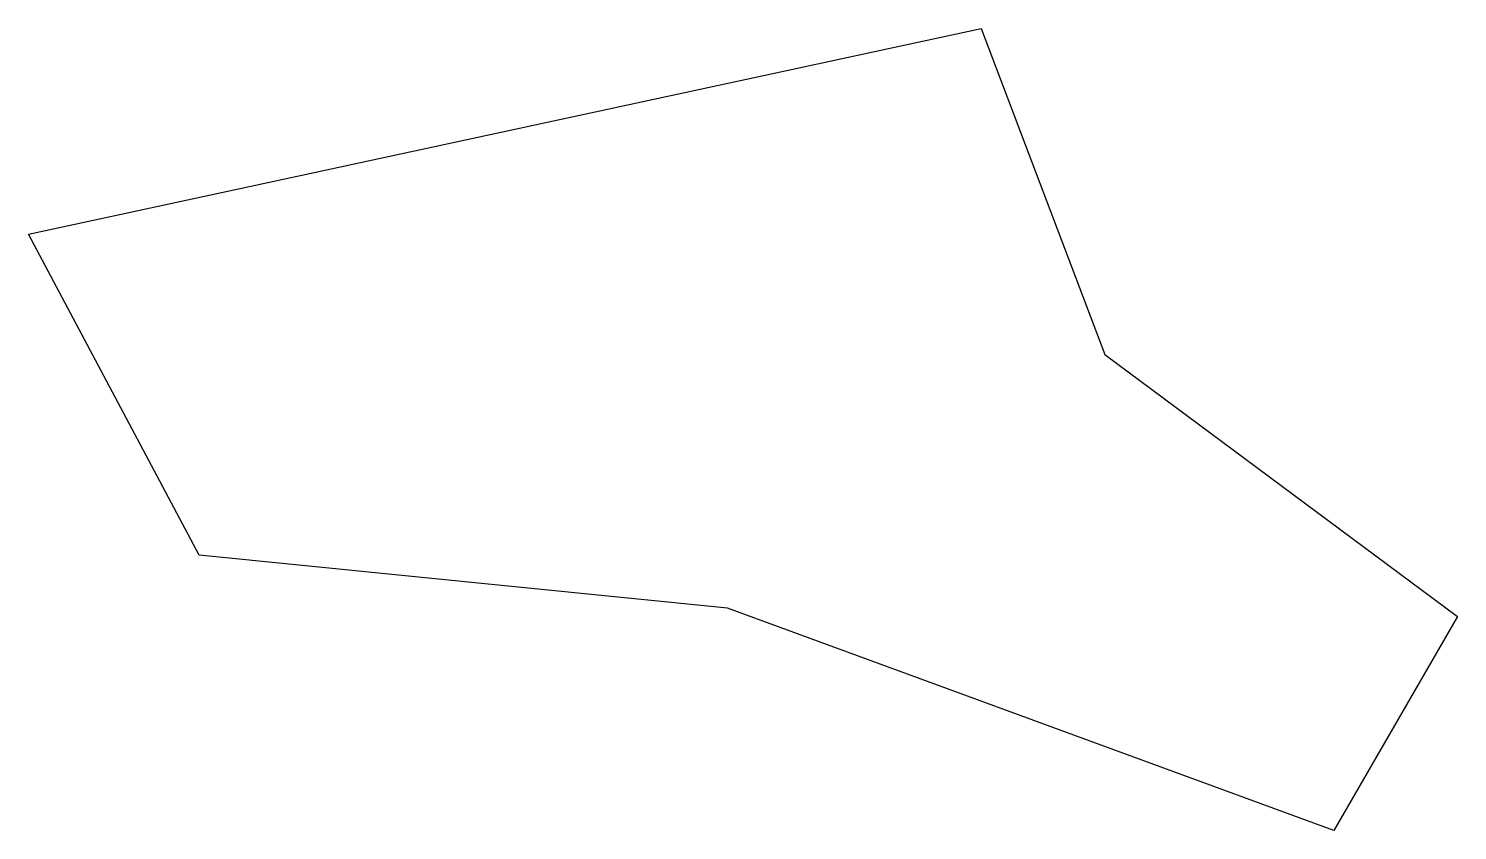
# Model space of a CAD drawing. Header units: millimetres. Extents: x -4 to 118, y -32 to 36.
import ezdxf

# ---------------------------------------------------------------- set-up
doc = ezdxf.new("R2010")
doc.units = ezdxf.units.MM

msp = doc.modelspace()

# ---------------------------------------------------------------- linework, layer by layer
for p, q in [((-4, 18.82), (77.15, 36.32)), ((77.15, 36.32), (87.67, 8.56)), ((10.53, -8.52), (-4, 18.82)), ((87.67, 8.56), (117.71, -13.73)), ((55.54, -13.02), (10.53, -8.52)), ((107.19, -31.96), (55.54, -13.02)), ((117.71, -13.73), (107.19, -31.96))]:
    msp.add_line(p, q)

doc.saveas('drawing.dxf')
